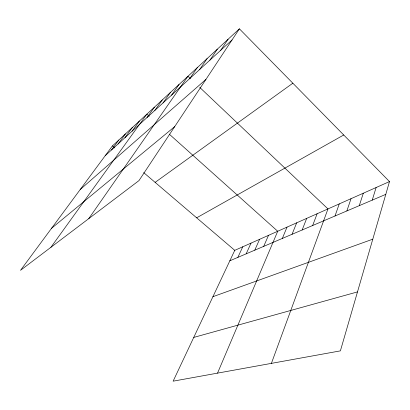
<?xml version="1.0" encoding="UTF-8"?>
<svg xmlns="http://www.w3.org/2000/svg" width="410" height="410" viewBox="0 0 410 410"><rect width="100%" height="100%" fill="white"/><g stroke="black" fill="none" stroke-linecap="round" stroke-linejoin="round"><path stroke-width="0.61" d="M389.5 181.579L340.387 350.873L173.133 381.177L234.761 250.341L389.5 181.579L239.399 28.823L112.427 145.924L20.5 270.333L138.98 180.6L239.399 28.823M372.239 200.131L376.113 187.524M359.283 205.651L363.301 193.218M346.875 210.935L351.027 198.676M334.996 215.998L339.26 203.903M271.394 363.378L327.969 208.921L199.757 87.422M312.661 225.51L317.125 213.743M302.155 229.989L306.7 218.376M292.053 234.289L296.671 222.83M282.341 238.43L287.02 227.119M217.525 373.136L277.724 231.25L169.299 134.178M263.707 246.369L268.494 235.355M254.769 250.177L259.602 239.307M246.159 253.846L251.022 243.115M237.851 257.383L242.751 246.794M220.688 50.307L228.098 39.242M209.894 60.157L217.346 49.159M199.619 69.536L207.096 58.615M189.825 78.474L197.312 67.635M88.775 218.622L187.97 76.25L190.24 78.397M171.549 95.156L179.037 84.491M163.006 102.951L170.488 92.373M154.831 110.413L162.298 99.932M146.995 117.562L154.442 107.174M50.896 247.317L146.903 114.129L149.255 116.23M132.056 131.2L139.446 121.001M124.932 137.698L132.286 127.607M118.09 143.946L125.409 133.947M111.515 149.947L118.792 140.051M105.191 155.718L232.034 39.954M80.191 189.548L205.928 79.407M51.568 228.293L174.67 126.654M155.129 182.373L292.842 83.21M196.656 217.818L343.729 134.992M229.836 260.796L385.795 194.355M212.928 296.691L372.787 239.184M193.745 337.42L357.494 291.91M112.427 145.924L114.8 147.948M143.72 172.63L234.761 250.341"/></g></svg>
